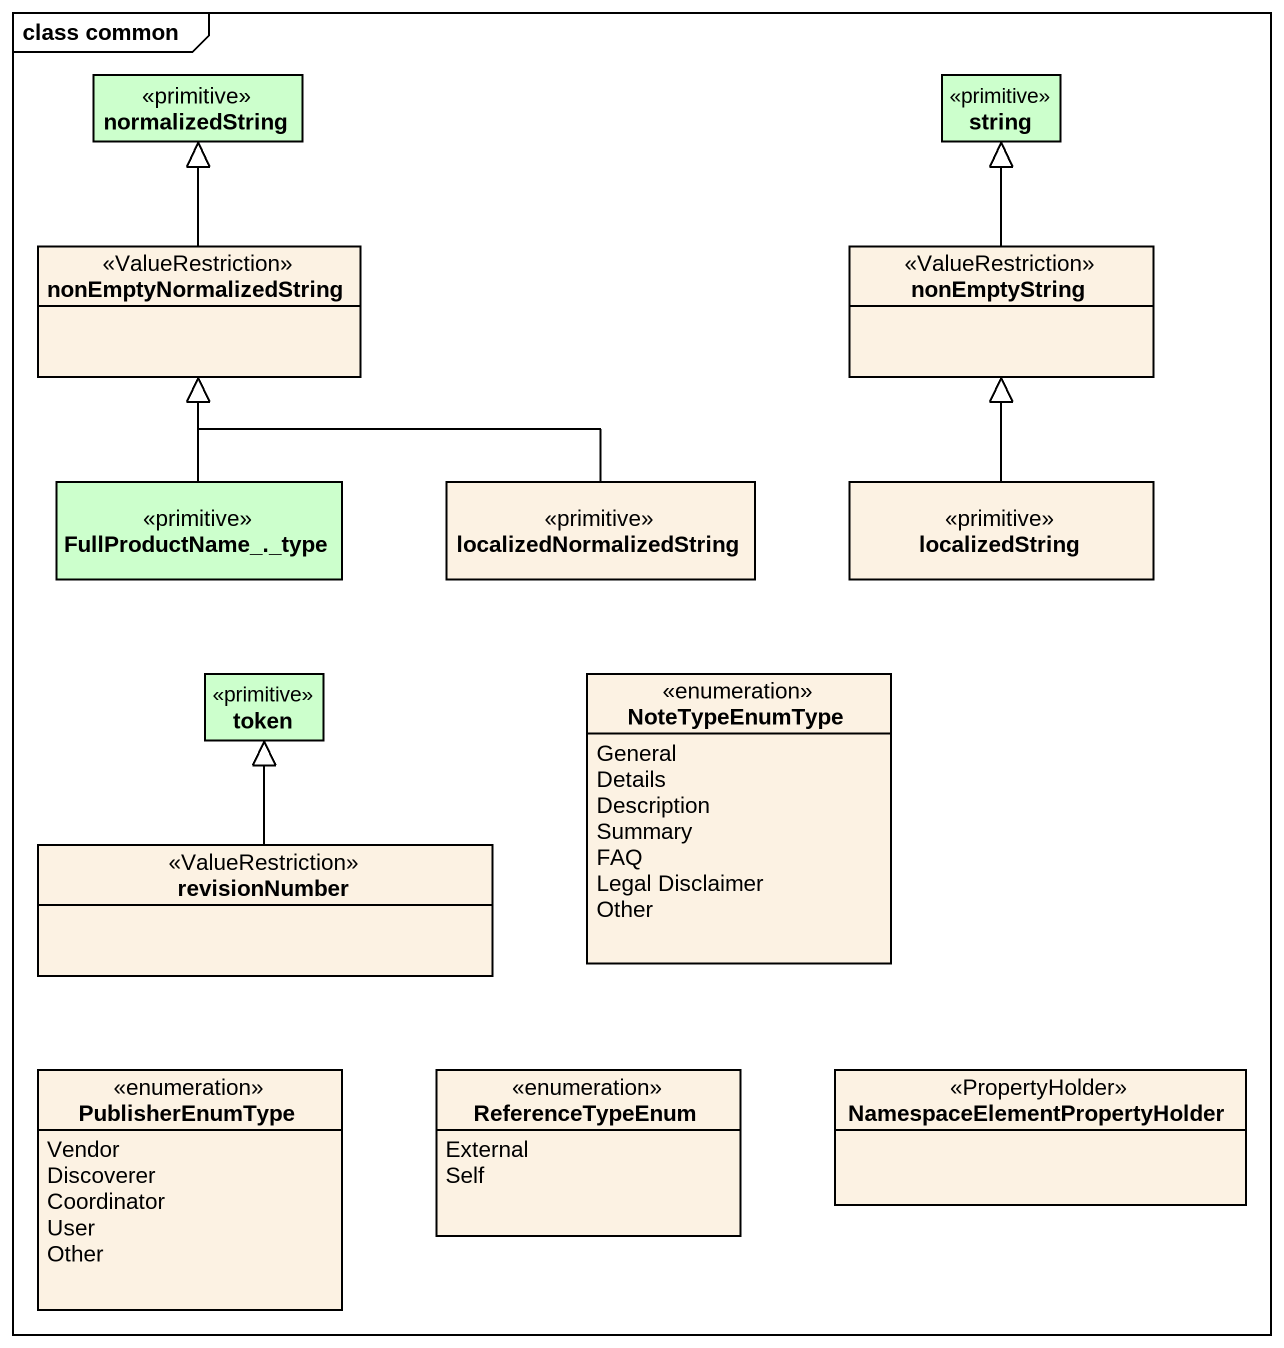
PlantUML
@startuml
mainframe class common
hide circle
hide empty members
class normalizedString <<primitive>> #CCFFCC
class string <<primitive>> #CCFFCC
class nonEmptyNormalizedString <<ValueRestriction>>
class nonEmptyString <<ValueRestriction>>
class "FullProductName_._type" as FullProductName_type <<primitive>> #CCFFCC
class localizedNormalizedString <<primitive>>
class localizedString <<primitive>>
class token <<primitive>> #CCFFCC
enum NoteTypeEnumType {
  General
  Details
  Description
  Summary
  FAQ
  Legal Disclaimer
  Other
}
class revisionNumber <<ValueRestriction>>
enum PublisherEnumType {
  Vendor
  Discoverer
  Coordinator
  User
  Other
}
enum ReferenceTypeEnum {
  External
  Self
}
class "NamespaceElementPropertyHolder" as NamespaceElementPropertyHold <<PropertyHolder>>
nonEmptyNormalizedString -up-|> normalizedString
nonEmptyString -up-|> string
FullProductName_type -up-|> nonEmptyNormalizedString
localizedNormalizedString -left-|> nonEmptyNormalizedString
localizedString -up-|> nonEmptyString
revisionNumber -up-|> token
@enduml
